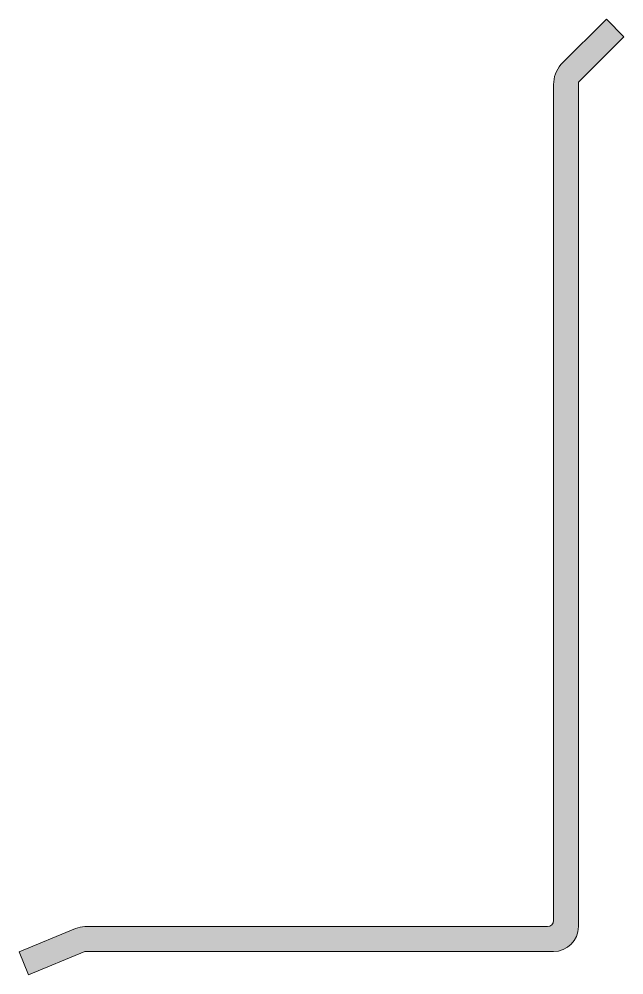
# Model space of a CAD drawing. Header units: metres. Extents: x -81 to 16, y -9 to 145.
import ezdxf

# ---------------------------------------------------------------- set-up
doc = ezdxf.new("R2010")
doc.units = ezdxf.units.M
doc.layers.add('A-DETL-GENF', color=92, linetype='Continuous', lineweight=18)

# ---------------------------------------------------------------- blocks, each defined once
blk = doc.blocks.new('21 stalen latei - type A 90x150x4-1507886-00_0 Basismaterialen')
at = {"layer": 'A-DETL-GENF'}
blk.add_hatch(color=256, dxfattribs=at).paths.add_polyline_path([(-79.47, -8.76), (-70.4, -5), (5, -5), (6.04, -4.86), (7, -4.46), (7.83, -3.83), (8.46, -3), (8.86, -2.04), (9, -1), (9, 134.86), (16.31, 142.17), (13.49, 145), (6.17, 137.69), (5.53, 136.72), (5.13, 135.62), (5, 134.47), (4.97, -0.26), (4.87, -0.5), (4.71, -0.71), (4.5, -0.87), (4.26, -0.97), (4, -1), (-70.4, -1), (-71.18, -1.08), (-71.93, -1.3), (-81, -5.06)])
for p, q in [((13.49, 145), (6.17, 137.69)), ((16.31, 142.17), (13.49, 145)), ((9, 134.86), (16.31, 142.17)), ((5, 134.47), (5, 0)), ((9, -1), (9, 134.86)), ((-71.93, -1.3), (-81, -5.06)), ((4, -1), (-70.4, -1)), ((-81, -5.06), (-79.47, -8.76)), ((-79.47, -8.76), (-70.4, -5)), ((-70.4, -5), (5, -5))]:
    blk.add_line(p, q, dxfattribs=at)
for centre, radius, start, end in [((10, 134.47), 5, 139.968, 180), ((4, 0), 1, 270, 0), ((-70.4, -5), 4, 90, 112.5), ((5, -1), 4, 270, 360)]:
    blk.add_arc(centre, radius, start, end, dxfattribs=at)

msp = doc.modelspace()

# ---------------------------------------------------------------- block references
msp.add_blockref('21 stalen latei - type A 90x150x4-1507886-00_0 Basismaterialen', (0, 0))

doc.saveas('drawing.dxf')
